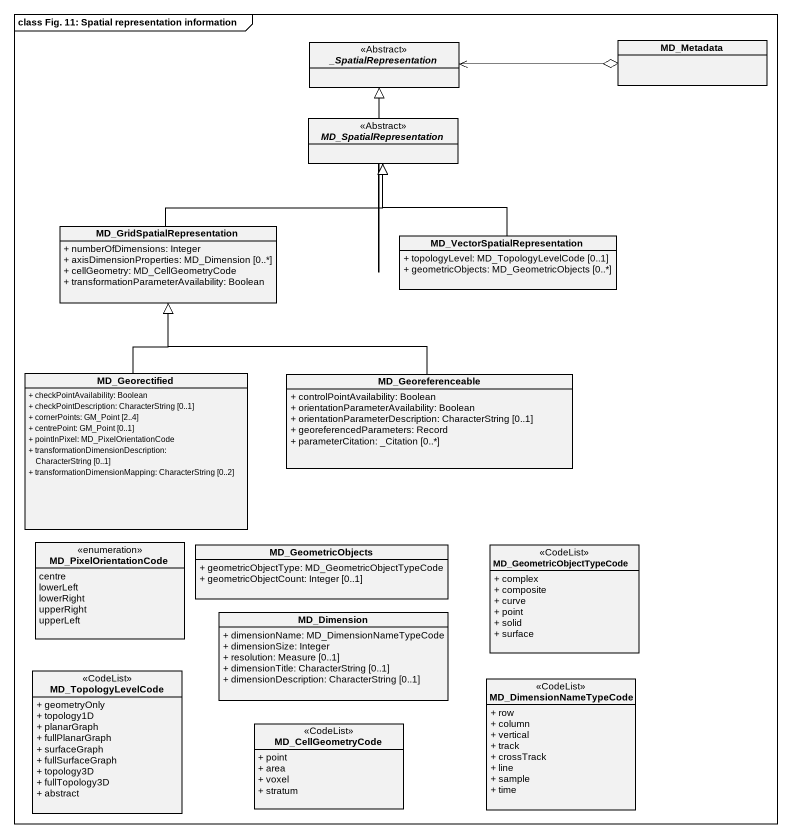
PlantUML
@startuml
mainframe class Fig. 11: Spatial representation information
hide circle
hide empty members
skinparam classAttributeIconSize 0
abstract class "_SpatialRepresentation" as SpatialRepresentation <<Abstract>>
class MD_Metadata
abstract class MD_SpatialRepresentation <<Abstract>>
class MD_GridSpatialRepresentation {
  + numberOfDimensions: Integer
  + axisDimensionProperties: MD_Dimension [0..*]
  + cellGeometry: MD_CellGeometryCode
  + transformationParameterAvailability: Boolean
}
class "MD_VectorSpatialRepresentation" as MD_VectorSpatialRepresentati {
  + topologyLevel: MD_TopologyLevelCode [0..1]
  + geometricObjects: MD_GeometricObjects [0..*]
}
class MD_Georectified {
  + checkPointAvailability: Boolean
  + checkPointDescription: CharacterString [0..1]
  + cornerPoints: GM_Point [2..4]
  + centrePoint: GM_Point [0..1]
  + pointInPixel: MD_PixelOrientationCode
  + transformationDimensionDescription: CharacterString [0..1]
  + transformationDimensionMapping: CharacterString [0..2]
}
class MD_Georeferenceable {
  + controlPointAvailability: Boolean
  + orientationParameterAvailability: Boolean
  + orientationParameterDescription: CharacterString [0..1]
  + georeferencedParameters: Record
  + parameterCitation: _Citation [0..*]
}
enum MD_PixelOrientationCode {
  centre
  lowerLeft
  lowerRight
  upperRight
  upperLeft
}
class MD_GeometricObjects {
  + geometricObjectType: MD_GeometricObjectTypeCode
  + geometricObjectCount: Integer [0..1]
}
class MD_GeometricObjectTypeCode <<CodeList>> {
  + complex
  + composite
  + curve
  + point
  + solid
  + surface
}
class MD_Dimension {
  + dimensionName: MD_DimensionNameTypeCode
  + dimensionSize: Integer
  + resolution: Measure [0..1]
  + dimensionTitle: CharacterString [0..1]
  + dimensionDescription: CharacterString [0..1]
}
class MD_TopologyLevelCode <<CodeList>> {
  + geometryOnly
  + topology1D
  + planarGraph
  + fullPlanarGraph
  + surfaceGraph
  + fullSurfaceGraph
  + topology3D
  + fullTopology3D
  + abstract
}
class MD_DimensionNameTypeCode <<CodeList>> {
  + row
  + column
  + vertical
  + track
  + crossTrack
  + line
  + sample
  + time
}
class MD_CellGeometryCode <<CodeList>> {
  + point
  + area
  + voxel
  + stratum
}
MD_Metadata o-left-> SpatialRepresentation
MD_SpatialRepresentation -up-|> SpatialRepresentation
MD_GridSpatialRepresentation -right-|> MD_SpatialRepresentation
MD_VectorSpatialRepresentati -up-|> MD_SpatialRepresentation
MD_Georectified -up-|> MD_GridSpatialRepresentation
MD_Georeferenceable -left-|> MD_GridSpatialRepresentation
@enduml
